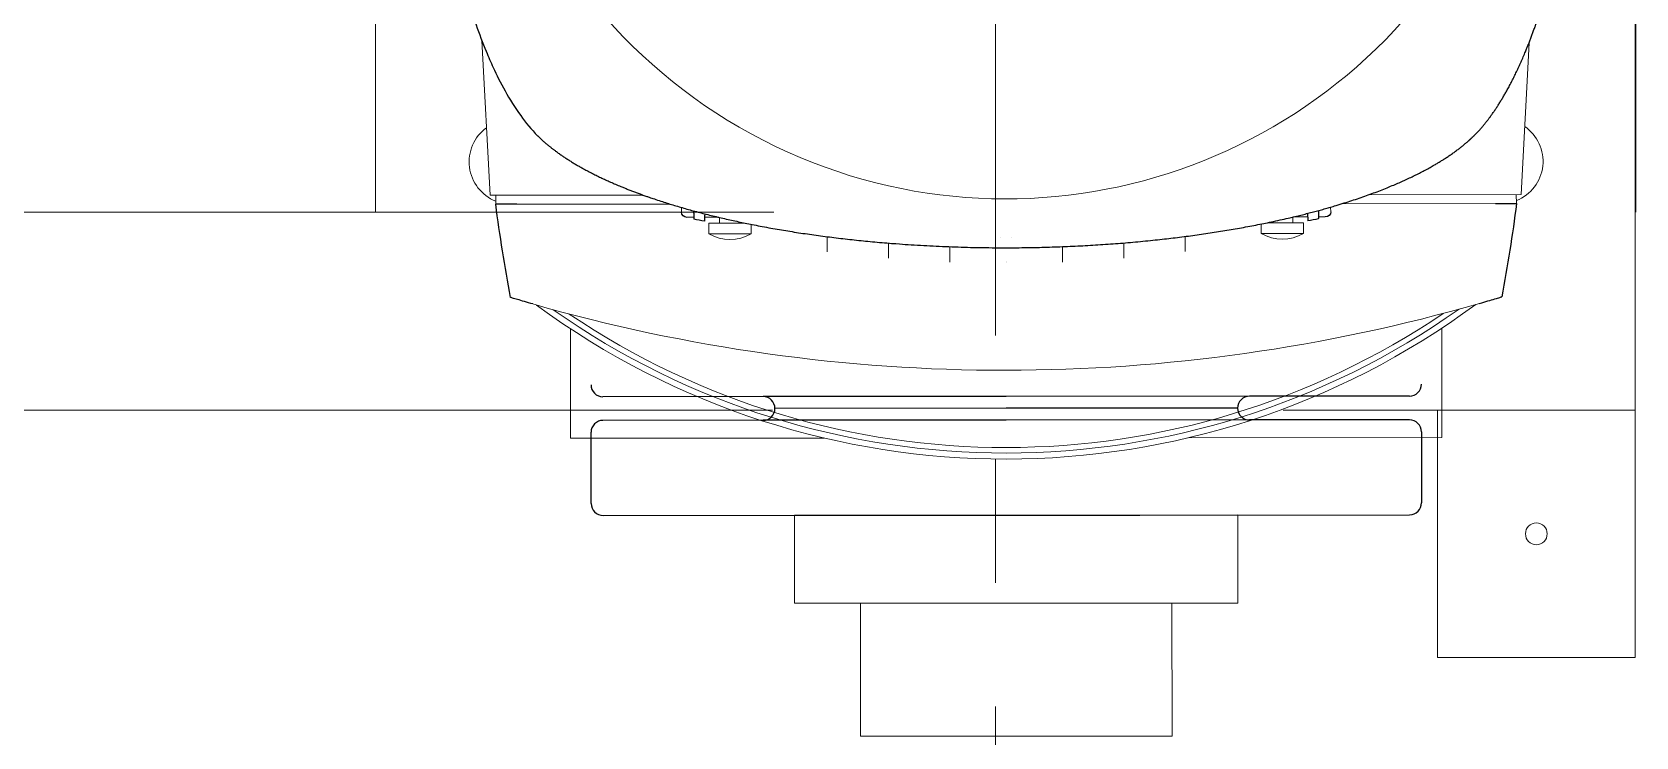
# Model space of a CAD drawing. Header units: millimetres. Extents: x 3795014 to 4300160, y 3869364 to 4016788.
# Drawn here: x 4227199.7 to 4227524, y 3925918.2 to 3926060.7 of the extents above; entities that cross this region are included whole.
import ezdxf

# ---------------------------------------------------------------- set-up
doc = ezdxf.new("R2010")
doc.units = ezdxf.units.MM
doc.linetypes.add('CENTER', pattern=[2, 1.25, -0.25, 0.25, -0.25])
doc.layers.add('Дополнительная', color=7, linetype='Continuous', lineweight=18)
doc.layers.add('粗实线层', color=7, linetype='Continuous', lineweight=35)

msp = doc.modelspace()

# ---------------------------------------------------------------- linework, layer by layer
at = {"color": 0, "lineweight": -3, "extrusion": (0, 0, -1)}
for centre, major_axis, ratio, start_param, end_param in [((4227642.52, 3926070.81, 0), (-352.02, -0.22), 0.992727, 6.100228, 6.154842), ((4227150.72, 3926070.5, 0), (352.02, 0.22), 0.992727, 0.128344, 0.182957), ((4227332.22, 3926024.28, 0), (-1.22, -0.25), 0.853683, 4.943675, 6.488291), ((4227396.47, 3926363.25, 0), (346.48, 11.61), 0.998593, 1.780643, 1.786906), ((4227396.39, 3926363.25, 0), (346.5, -11.18), 0.998593, 1.354686, 1.360949), ((4227461.08, 3926024.37, 0), (1.22, -0.24), 0.853683, 6.078079, 7.622696), ((4227396.44, 3926353.63, 0), (-341.74, -0.22), 0.98485, 4.712479, 4.71248), ((4227396.44, 3926353.66, 0), (-341.8, -0.22), 0.98478, 4.712298, 4.7123)]:
    msp.add_ellipse(centre, major_axis=major_axis, ratio=ratio, start_param=start_param, end_param=end_param, dxfattribs=at)
at = {"color": 0, "lineweight": -3}
for points, degree, knots in [([(4227301.76, 3926229.24, 0), (4227298, 3926225.48, 0), (4227295.13, 3926220.35, 0), (4227293.19, 3926216.25, 0), (4227292.62, 3926215.06, 0), (4227292.14, 3926213.97, 0), (4227291.66, 3926212.82, 0), (4227289.51, 3926207.7, 0), (4227287.75, 3926202.21, 0), (4227286.32, 3926196.8, 0), (4227285.45, 3926193.54, 0), (4227284.71, 3926190.35, 0), (4227284.03, 3926186.99, 0), (4227283.68, 3926185.32, 0), (4227283.36, 3926183.63, 0), (4227283.05, 3926181.91, 0), (4227281.51, 3926173.28, 0), (4227280.4, 3926164.04, 0), (4227279.76, 3926154.46, 0), (4227279.33, 3926148.11, 0), (4227279.11, 3926141.61, 0), (4227279.1, 3926135.05, 0), (4227279.09, 3926128.78, 0), (4227279.28, 3926122.56, 0), (4227279.65, 3926116.47, 0), (4227279.9, 3926112.52, 0), (4227280.22, 3926108.64, 0), (4227280.61, 3926104.82, 0), (4227281.65, 3926094.89, 0), (4227283.19, 3926085.44, 0), (4227285.22, 3926076.83, 0), (4227285.85, 3926074.16, 0), (4227286.54, 3926071.49, 0), (4227287.32, 3926068.81, 0), (4227287.97, 3926066.57, 0), (4227288.68, 3926064.34, 0), (4227289.45, 3926062.15, 0), (4227290.09, 3926060.33, 0), (4227290.76, 3926058.53, 0), (4227291.49, 3926056.78, 0), (4227291.94, 3926055.67, 0), (4227292.41, 3926054.61, 0), (4227292.91, 3926053.51, 0), (4227294.26, 3926050.58, 0), (4227296.11, 3926047.03, 0), (4227298.47, 3926043.77, 0), (4227299.51, 3926042.33, 0), (4227300.65, 3926040.95, 0), (4227301.88, 3926039.72, 0)], 3, [-20.909713, -20.909713, -20.909713, -20.909713, -19.419125, -19.419125, -19.419125, -18.985315, -18.985315, -18.985315, -17.058383, -17.058383, -17.058383, -15.899304, -15.899304, -15.899304, -15.323488, -15.323488, -15.323488, -12.431742, -12.431742, -12.431742, -10.515665, -10.515665, -10.515665, -8.684985, -8.684985, -8.684985, -7.500354, -7.500354, -7.500354, -4.415947, -4.415947, -4.415947, -3.459735, -3.459735, -3.459735, -2.665559, -2.665559, -2.665559, -2.008688, -2.008688, -2.008688, -1.593134, -1.593134, -1.593134, -0.488404, -0.488404, -0.488404, 0, 0, 0, 0]), ([(4227491.4, 3926039.84, 0), (4227493.23, 3926041.67, 0), (4227495.01, 3926043.9, 0), (4227496.74, 3926046.52, 0), (4227501.04, 3926054.28, 0), (4227504.81, 3926064.37, 0), (4227506.87, 3926071.36, 0), (4227511.69, 3926092.13, 0), (4227514.18, 3926116.68, 0), (4227514.7, 3926132.94, 0), (4227513.76, 3926159.37, 0), (4227510.12, 3926183.28, 0), (4227508.31, 3926192, 0), (4227504.76, 3926205.08, 0), (4227500.41, 3926215.62, 0), (4227498.59, 3926219.33, 0), (4227496.04, 3926223.65, 0), (4227493.35, 3926227.1, 0), (4227492.66, 3926227.91, 0), (4227491.97, 3926228.67, 0), (4227491.28, 3926229.36, 0)], 5, [0, 0, 0, 0, 0, 0, 28.612785, 28.612785, 28.612785, 74.374141, 74.374141, 74.374141, 152.858752, 152.858752, 152.858752, 202.96905, 202.96905, 202.96905, 235.424027, 235.424027, 235.424027, 246.308087, 246.308087, 246.308087, 246.308087, 246.308087, 246.308087]), ([(4227301.88, 3926039.72, 0), (4227303.71, 3926037.89, 0), (4227305.94, 3926036.11, 0), (4227308.55, 3926034.38, 0), (4227316.31, 3926030.08, 0), (4227326.4, 3926026.32, 0), (4227333.39, 3926024.25, 0), (4227354.17, 3926019.43, 0), (4227378.71, 3926016.94, 0), (4227394.98, 3926016.42, 0), (4227421.41, 3926017.37, 0), (4227445.31, 3926021, 0), (4227454.04, 3926022.81, 0), (4227467.11, 3926026.36, 0), (4227477.65, 3926030.71, 0), (4227481.36, 3926032.53, 0), (4227485.69, 3926035.09, 0), (4227489.14, 3926037.77, 0), (4227489.95, 3926038.46, 0), (4227490.7, 3926039.15, 0), (4227491.4, 3926039.84, 0)], 5, [0, 0, 0, 0, 0, 0, 28.612785, 28.612785, 28.612785, 74.374141, 74.374141, 74.374141, 152.858752, 152.858752, 152.858752, 202.96905, 202.96905, 202.96905, 235.424027, 235.424027, 235.424027, 246.308087, 246.308087, 246.308087, 246.308087, 246.308087, 246.308087]), ([(4227297.66, 3926025.86, 0), (4227297.1, 3926025.86, 0), (4227296.54, 3926025.86, 0), (4227295.51, 3926025.86, 0), (4227295.05, 3926025.86, 0), (4227294.27, 3926025.86, 0), (4227293.97, 3926025.86, 0), (4227293.54, 3926025.86, 0), (4227293.42, 3926025.86, 0), (4227293.42, 3926025.86, 0)], 3, [-0.6261205, -0.6261205, -0.6261205, -0.6261205, -0.467073, -0.467073, -0.3129806, -0.3129806, -0.1589347, -0.1589347, 0, 0, 0, 0]), ([(4227495.63, 3926025.99, 0), (4227496.19, 3926025.99, 0), (4227496.76, 3926025.99, 0), (4227497.78, 3926025.99, 0), (4227498.24, 3926025.99, 0), (4227499.02, 3926025.99, 0), (4227499.33, 3926025.99, 0), (4227499.76, 3926025.99, 0), (4227499.87, 3926025.99, 0), (4227499.87, 3926025.99, 0)], 3, [-0.6261205, -0.6261205, -0.6261205, -0.6261205, -0.467073, -0.467073, -0.3129806, -0.3129806, -0.1589347, -0.1589347, 0, 0, 0, 0]), ([(4227300.92, 3926005.69, 0), (4227300.35, 3926005.85, 0), (4227299.77, 3926006.02, 0), (4227298.72, 3926006.33, 0), (4227298.23, 3926006.47, 0), (4227297.42, 3926006.71, 0), (4227297.09, 3926006.81, 0), (4227296.71, 3926006.93, 0), (4227296.6, 3926006.96, 0), (4227296.45, 3926007, 0), (4227296.42, 3926007.01, 0), (4227296.42, 3926007.01, 0)], 3, [-0.6489985, -0.6489985, -0.6489985, -0.6489985, -0.4829623, -0.4829623, -0.3244666, -0.3244666, -0.1748555, -0.1748555, -0.0874621, -0.0874621, 0, 0, 0, 0]), ([(4227492.4, 3926005.81, 0), (4227492.97, 3926005.98, 0), (4227493.54, 3926006.14, 0), (4227494.6, 3926006.45, 0), (4227495.09, 3926006.59, 0), (4227495.9, 3926006.84, 0), (4227496.23, 3926006.94, 0), (4227496.61, 3926007.05, 0), (4227496.72, 3926007.08, 0), (4227496.86, 3926007.13, 0), (4227496.9, 3926007.14, 0), (4227496.9, 3926007.14, 0)], 3, [-0.6489985, -0.6489985, -0.6489985, -0.6489985, -0.4829623, -0.4829623, -0.3244666, -0.3244666, -0.1748555, -0.1748555, -0.0874621, -0.0874621, 0, 0, 0, 0])]:
    msp.add_open_spline(points, degree=degree, knots=knots, dxfattribs=at)
for points, weights in [([(4227333.44, 3926024.52, 0), (4227333.47, 3926023.67, 0), (4227333.5, 3926022.82, 0)], [1.0202746229, 1.01650557784, 1.01270535626]), ([(4227457.61, 3926024, 0), (4227457.63, 3926023.26, 0), (4227457.66, 3926022.51, 0)], [1.02248002502, 1.01878693906, 1.01507185708])]:
    msp.add_rational_spline(points, weights, degree=2, dxfattribs=at)
at = {"color": 0, "lineweight": -3, "extrusion": (-1.1302e-12, 3.88e-14, -1)}
msp.add_rational_spline([(4227335.69, 3926023.93, 0), (4227335.67, 3926023.18, 0), (4227335.64, 3926022.43, 0)], [1.02248007108, 1.01878695778, 1.01507184813], degree=2, dxfattribs=at)
at = {"color": 0, "lineweight": -3, "extrusion": (-2.4775e-12, 8.5e-14, -1)}
msp.add_rational_spline([(4227459.85, 3926024.6, 0), (4227459.82, 3926023.75, 0), (4227459.79, 3926022.89, 0)], [1.02027453262, 1.01650553434, 1.01270536032], degree=2, dxfattribs=at)
at = {"layer": 'Дополнительная', "linetype": 'CENTER', "ltscale": 100}
msp.add_line((4227394.52, 3926724.32, 0), (4227394.52, 3925721.15, 0), dxfattribs=at)
at = {"layer": 'Дополнительная', "ltscale": 25}
for p, q in [((4227269.08, 3926244.23, 0), (4227269.08, 3926024.23, 0)), ((4227524.02, 3926024.23, 0), (4227524.02, 3926244.23, 0)), ((4226943.26, 3926024.23, 0), (4227349.69, 3926024.23, 0)), ((4226942.99, 3925984.23, 0), (4227349.42, 3925984.23, 0))]:
    msp.add_line(p, q, dxfattribs=at)
at = {"layer": 'Дополнительная'}
for p, q in [((4227290.62, 3926058.95, 0), (4227292.28, 3926027.68, 0)), ((4227500.82, 3926027.81, 0), (4227502.41, 3926058.51, 0)), ((4227292.28, 3926027.68, 0), (4227323.26, 3926027.7, 0)), ((4227293.47, 3926027.68, 0), (4227293.42, 3926025.86, 0)), ((4227297.66, 3926025.86, 0), (4227297.7, 3926025.86, 0)), ((4227328.71, 3926025.88, 0), (4227297.7, 3926025.86, 0)), ((4227331.02, 3926025.2, 0), (4227330.98, 3926024.26, 0)), ((4227462.27, 3926025.28, 0), (4227462.31, 3926024.34, 0)), ((4227464.58, 3926025.97, 0), (4227495.6, 3926025.99, 0)), ((4227470.03, 3926027.79, 0), (4227500.82, 3926027.81, 0)), ((4227495.6, 3926025.99, 0), (4227495.63, 3926025.99, 0)), ((4227499.82, 3926027.81, 0), (4227499.87, 3926025.99, 0)), ((4227332.14, 3926023.22, 0), (4227333.49, 3926023.22, 0)), ((4227335.67, 3926023.22, 0), (4227336.2, 3926023.22, 0)), ((4227338.55, 3926023.22, 0), (4227336.2, 3926023.22, 0)), ((4227336.52, 3926022.04, 0), (4227343.84, 3926022.05, 0)), ((4227336.52, 3926019.88, 0), (4227336.52, 3926022.04, 0)), ((4227338.66, 3926022.05, 0), (4227338.66, 3926023.2, 0)), ((4227342.93, 3926022.05, 0), (4227342.93, 3926022.24, 0)), ((4227448.23, 3926019.95, 0), (4227448.23, 3926021.87, 0)), ((4227449.45, 3926022.12, 0), (4227456.78, 3926022.12, 0)), ((4227450.37, 3926022.12, 0), (4227450.37, 3926022.31, 0)), ((4227454.64, 3926022.12, 0), (4227454.64, 3926023.27, 0)), ((4227454.74, 3926023.29, 0), (4227457.09, 3926023.3, 0)), ((4227456.78, 3926019.95, 0), (4227456.78, 3926022.12, 0)), ((4227457.63, 3926023.3, 0), (4227457.09, 3926023.3, 0)), ((4227461.15, 3926023.3, 0), (4227459.81, 3926023.3, 0)), ((4227336.52, 3926019.88, 0), (4227345.07, 3926019.88, 0)), ((4227345.07, 3926019.88, 0), (4227345.06, 3926021.8, 0)), ((4227360.44, 3926019.3, 0), (4227360.44, 3926016.26, 0)), ((4227395.53, 3926019.21, 0), (4227395.53, 3926019.21, 0)), ((4227397.77, 3926019.21, 0), (4227397.77, 3926019.21, 0)), ((4227432.87, 3926019.35, 0), (4227432.87, 3926016.3, 0)), ((4227448.23, 3926019.95, 0), (4227456.78, 3926019.95, 0)), ((4227372.85, 3926018, 0), (4227372.85, 3926014.95, 0)), ((4227385.27, 3926017.27, 0), (4227385.27, 3926014.16, 0)), ((4227396.62, 3926017.06, 0), (4227396.62, 3926017.06, 0)), ((4227396.68, 3926017.06, 0), (4227396.68, 3926017.06, 0)), ((4227408.04, 3926017.29, 0), (4227408.04, 3926014.18, 0)), ((4227420.45, 3926018.03, 0), (4227420.45, 3926014.98, 0)), ((4227308.56, 3925978.56, 0), (4227308.54, 3926000.68, 0)), ((4227484.78, 3925978.67, 0), (4227484.76, 3926000.8, 0)), ((4227308.56, 3925978.56, 0), (4227359.88, 3925978.59, 0)), ((4227433.45, 3925978.64, 0), (4227484.78, 3925978.67, 0))]:
    msp.add_line(p, q, dxfattribs=at)
at = {"layer": 'Дополнительная', "ltscale": 25, "elevation": 0}
msp.add_lwpolyline([(4227452.66, 3925984.23), (4227523.88, 3925984.23), (4227523.88, 3926284.23), (4227443.26, 3926284.23)], dxfattribs=at)
for points in [[(4227483.88, 3925934.23), (4227483.88, 3925984.23), (4227523.88, 3925984.23), (4227523.88, 3925934.23)], [(4227353.83, 3925962.99), (4227353.84, 3925945.18), (4227443.54, 3925945.23), (4227443.53, 3925963.05)], [(4227367.19, 3925945.19), (4227367.2, 3925918.31), (4227430.2, 3925918.35), (4227430.19, 3925945.22)]]:
    msp.add_lwpolyline(points, close=True, dxfattribs=at)
at = {"layer": 'Дополнительная', "ltscale": 25}
msp.add_circle((4227503.88, 3925959.23, 0), 2.2, dxfattribs=at)
at = {"layer": 'Дополнительная'}
for centre, radius, start, end in [((4227396.58, 3926134.54, 0), 107.59, 61.3883, 241.3883), ((4227396.58, 3926134.54, 0), 107.59, 241.3883, 61.3883), ((4227296.58, 3926034.42, 0), 8.54, 126.0091, 248.4482), ((4227496.7, 3926034.54, 0), 8.54, 291.6242, 55.6102), ((4227340.79, 3926027.28, 0), 8.54, 240.0362, 300.0362), ((4227452.5, 3926027.35, 0), 8.54, 240.0362, 300.0362), ((4227396.58, 3926134.54, 0), 120.36, 270.0221, 270.0223), ((4227396.58, 3926134.55, 0), 120.36, 270.05, 270.0502), ((4227396.45, 3926339.39, 0), 347.1, 254.0243, 286.048), ((4227396.57, 3926134.53, 0), 160.2, 233.6654, 306.4019), ((4227396.58, 3926134.54, 0), 158.99, 234.8569, 305.2154), ((4227396.58, 3926134.54, 0), 157.87, 235.9967, 304.0756)]:
    msp.add_arc(centre, radius, start, end, dxfattribs=at)
at = {"layer": '粗实线层', "color": 0, "lineweight": -3}
for p, q in [((4227347.49, 3925986.97, 0), (4227315.11, 3925986.95, 0)), ((4227478.24, 3925987.06, 0), (4227445.85, 3925987.04, 0)), ((4227396.67, 3925984.61, 0), (4227349.89, 3925984.58, 0)), ((4227396.67, 3925984.61, 0), (4227349.89, 3925984.58, 0)), ((4227443.45, 3925984.64, 0), (4227396.67, 3925984.61, 0)), ((4227443.45, 3925984.64, 0), (4227396.67, 3925984.61, 0)), ((4227312.72, 3925965.36, 0), (4227312.71, 3925979.76, 0)), ((4227347.5, 3925982.18, 0), (4227315.11, 3925982.16, 0)), ((4227478.24, 3925982.26, 0), (4227445.85, 3925982.24, 0)), ((4227480.64, 3925979.86, 0), (4227480.65, 3925965.47, 0)), ((4227315.12, 3925962.96, 0), (4227369.1, 3925963, 0)), ((4227423.72, 3925963.03, 0), (4227478.25, 3925963.07, 0))]:
    msp.add_line(p, q, dxfattribs=at)
at = {"layer": '粗实线层', "color": 0, "linetype": 'Continuous', "lineweight": -3}
for p, q in [((4227396.67, 3925987.01, 0), (4227347.49, 3925986.97, 0)), ((4227445.85, 3925987.04, 0), (4227396.67, 3925987.01, 0)), ((4227396.67, 3925982.21, 0), (4227347.5, 3925982.18, 0)), ((4227445.85, 3925982.24, 0), (4227396.67, 3925982.21, 0)), ((4227369.1, 3925963, 0), (4227396.69, 3925963.02, 0)), ((4227396.69, 3925963.02, 0), (4227423.72, 3925963.03, 0))]:
    msp.add_line(p, q, dxfattribs=at)
at = {"layer": '粗实线层', "color": 0, "lineweight": -3}
for centre, start, end in [((4227478.23, 3925989.46, 0), 270.0362, 0.0362), ((4227315.1, 3925989.35, 0), 180.0362, 270.0362), ((4227347.49, 3925984.58, 0), 0.0362, 90.0362), ((4227445.85, 3925984.64, 0), 90.0362, 180.0362), ((4227347.49, 3925984.58, 0), 270.0362, 0.0362), ((4227445.85, 3925984.64, 0), 180.0362, 270.0362), ((4227315.11, 3925979.76, 0), 90.0362, 180.0362), ((4227478.24, 3925979.86, 0), 0.0362, 90.0362), ((4227315.12, 3925965.36, 0), 180.0362, 270.0362), ((4227478.25, 3925965.47, 0), 270.0362, 0.0362)]:
    msp.add_arc(centre, 2.4, start, end, dxfattribs=at)

doc.saveas('drawing.dxf')
